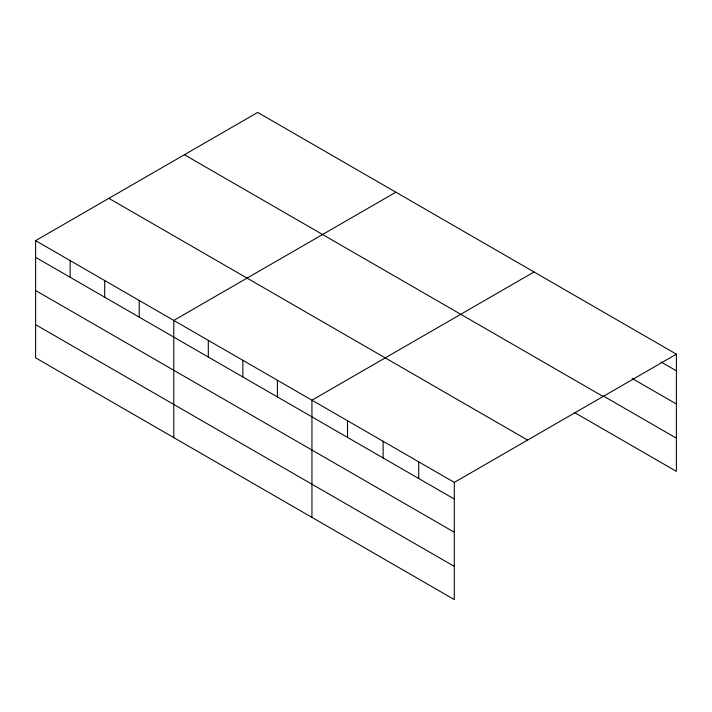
<?xml version="1.0" encoding="UTF-8"?>
<svg xmlns="http://www.w3.org/2000/svg" width="712" height="712" viewBox="0 0 712 712"><rect width="100%" height="100%" fill="white"/><g stroke="black" fill="none" stroke-linecap="round" stroke-linejoin="round"><path stroke-width="1.07" d="M35.6 240.647L454.309 482.389L454.309 599.575L35.6 357.833L35.6 240.647L257.691 112.425L676.4 354.167L676.4 471.353L574.442 412.488M395.863 192.195L173.773 320.427L173.773 437.613M534.036 271.975L311.945 400.197L311.945 517.384M454.309 482.389L676.4 354.167M661.012 361.954L676.4 370.836M632.149 378.464L676.4 404.007M603.295 395.979L676.4 438.183M184.399 154.735L603.108 396.477M108.891 198.337L527.601 440.078M35.6 257.326L454.309 499.059M35.6 290.496L454.309 532.229M35.6 324.663L454.309 566.405M418.718 461.839L418.718 478.517M383.127 441.289L383.127 457.967M347.536 420.748L347.536 437.417M277.404 380.252L277.404 396.922M242.863 360.308L242.863 376.986M208.313 340.363L208.313 357.041M139.232 300.482L139.232 317.151M104.691 280.537L104.691 297.207M70.141 260.592L70.141 277.262"/></g></svg>
